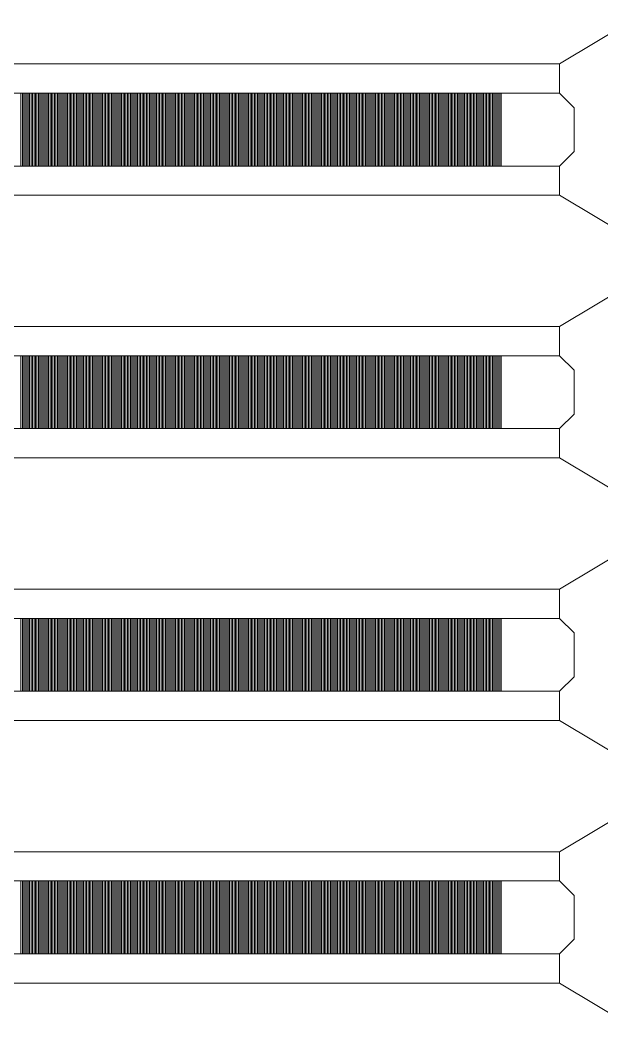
# Model space of a CAD drawing. Extents: x 1000 to 49000, y 2919 to 77300.
# Drawn here: x 34801 to 35199, y 46350 to 47040 of the extents above; entities that cross this region are included whole.
import ezdxf

# ---------------------------------------------------------------- set-up
doc = ezdxf.new("R2010")
doc.units = 13
doc.layers.add('Outer', color=1, linetype='Continuous', lineweight=0, true_color=0xff0000)

msp = doc.modelspace()

# ---------------------------------------------------------------- linework, layer by layer
at = {"layer": 'Outer'}
for points in [[(35220, 47040), (35170, 47010)], [(35170, 46990), (33660, 46990), (33660, 47010), (35170, 47010), (35170, 46990)], [(35170, 47010), (35170, 46990), (35180, 46980), (35180, 46950), (35170, 46940), (35170, 46920), (35220, 46890)], [(34802, 46990), (34801, 46990), (34801, 46940), (34802, 46940), (34802, 46990)], [(34804, 46990), (34803, 46990), (34803, 46940), (34804, 46940), (34804, 46990)], [(34806, 46990), (34805, 46990), (34805, 46940), (34806, 46940), (34806, 46990)], [(34808, 46990), (34807, 46990), (34807, 46940), (34808, 46940), (34808, 46990)], [(34810, 46990), (34809, 46990), (34809, 46940), (34810, 46940), (34810, 46990)], [(34812, 46990), (34811, 46990), (34811, 46940), (34812, 46940), (34812, 46990)], [(34814, 46990), (34813, 46990), (34813, 46940), (34814, 46940), (34814, 46990)], [(34816, 46990), (34815, 46990), (34815, 46940), (34816, 46940), (34816, 46990)], [(34818, 46990), (34817, 46990), (34817, 46940), (34818, 46940), (34818, 46990)], [(34820, 46990), (34819, 46990), (34819, 46940), (34820, 46940), (34820, 46990)], [(34822, 46990), (34821, 46990), (34821, 46940), (34822, 46940), (34822, 46990)], [(34824, 46990), (34823, 46990), (34823, 46940), (34824, 46940), (34824, 46990)], [(34826, 46990), (34825, 46990), (34825, 46940), (34826, 46940), (34826, 46990)], [(34828, 46990), (34827, 46990), (34827, 46940), (34828, 46940), (34828, 46990)], [(34830, 46990), (34829, 46990), (34829, 46940), (34830, 46940), (34830, 46990)], [(34832, 46990), (34831, 46990), (34831, 46940), (34832, 46940), (34832, 46990)], [(34834, 46990), (34833, 46990), (34833, 46940), (34834, 46940), (34834, 46990)], [(34836, 46990), (34835, 46990), (34835, 46940), (34836, 46940), (34836, 46990)], [(34838, 46990), (34837, 46990), (34837, 46940), (34838, 46940), (34838, 46990)], [(34840, 46990), (34839, 46990), (34839, 46940), (34840, 46940), (34840, 46990)], [(34842, 46990), (34841, 46990), (34841, 46940), (34842, 46940), (34842, 46990)], [(34844, 46990), (34843, 46990), (34843, 46940), (34844, 46940), (34844, 46990)], [(34846, 46990), (34845, 46990), (34845, 46940), (34846, 46940), (34846, 46990)], [(34848, 46990), (34847, 46990), (34847, 46940), (34848, 46940), (34848, 46990)], [(34850, 46990), (34849, 46990), (34849, 46940), (34850, 46940), (34850, 46990)], [(34852, 46990), (34851, 46990), (34851, 46940), (34852, 46940), (34852, 46990)], [(34854, 46990), (34853, 46990), (34853, 46940), (34854, 46940), (34854, 46990)], [(34856, 46990), (34855, 46990), (34855, 46940), (34856, 46940), (34856, 46990)], [(34858, 46990), (34857, 46990), (34857, 46940), (34858, 46940), (34858, 46990)], [(34860, 46990), (34859, 46990), (34859, 46940), (34860, 46940), (34860, 46990)], [(34862, 46990), (34861, 46990), (34861, 46940), (34862, 46940), (34862, 46990)], [(34864, 46990), (34863, 46990), (34863, 46940), (34864, 46940), (34864, 46990)], [(34866, 46990), (34865, 46990), (34865, 46940), (34866, 46940), (34866, 46990)], [(34868, 46990), (34867, 46990), (34867, 46940), (34868, 46940), (34868, 46990)], [(34870, 46990), (34869, 46990), (34869, 46940), (34870, 46940), (34870, 46990)], [(34872, 46990), (34871, 46990), (34871, 46940), (34872, 46940), (34872, 46990)], [(34874, 46990), (34873, 46990), (34873, 46940), (34874, 46940), (34874, 46990)], [(34876, 46990), (34875, 46990), (34875, 46940), (34876, 46940), (34876, 46990)], [(34878, 46990), (34877, 46990), (34877, 46940), (34878, 46940), (34878, 46990)], [(34880, 46990), (34879, 46990), (34879, 46940), (34880, 46940), (34880, 46990)], [(34882, 46990), (34881, 46990), (34881, 46940), (34882, 46940), (34882, 46990)], [(34884, 46990), (34883, 46990), (34883, 46940), (34884, 46940), (34884, 46990)], [(34886, 46990), (34885, 46990), (34885, 46940), (34886, 46940), (34886, 46990)], [(34888, 46990), (34887, 46990), (34887, 46940), (34888, 46940), (34888, 46990)], [(34890, 46990), (34889, 46990), (34889, 46940), (34890, 46940), (34890, 46990)], [(34892, 46990), (34891, 46990), (34891, 46940), (34892, 46940), (34892, 46990)], [(34894, 46990), (34893, 46990), (34893, 46940), (34894, 46940), (34894, 46990)], [(34896, 46990), (34895, 46990), (34895, 46940), (34896, 46940), (34896, 46990)], [(34898, 46990), (34897, 46990), (34897, 46940), (34898, 46940), (34898, 46990)], [(34900, 46990), (34899, 46990), (34899, 46940), (34900, 46940), (34900, 46990)], [(34902, 46990), (34901, 46990), (34901, 46940), (34902, 46940), (34902, 46990)], [(34904, 46990), (34903, 46990), (34903, 46940), (34904, 46940), (34904, 46990)], [(34906, 46990), (34905, 46990), (34905, 46940), (34906, 46940), (34906, 46990)], [(34908, 46990), (34907, 46990), (34907, 46940), (34908, 46940), (34908, 46990)], [(34910, 46990), (34909, 46990), (34909, 46940), (34910, 46940), (34910, 46990)], [(34912, 46990), (34911, 46990), (34911, 46940), (34912, 46940), (34912, 46990)], [(34914, 46990), (34913, 46990), (34913, 46940), (34914, 46940), (34914, 46990)], [(34916, 46990), (34915, 46990), (34915, 46940), (34916, 46940), (34916, 46990)], [(34918, 46990), (34917, 46990), (34917, 46940), (34918, 46940), (34918, 46990)], [(34920, 46990), (34919, 46990), (34919, 46940), (34920, 46940), (34920, 46990)], [(34922, 46990), (34921, 46990), (34921, 46940), (34922, 46940), (34922, 46990)], [(34924, 46990), (34923, 46990), (34923, 46940), (34924, 46940), (34924, 46990)], [(34926, 46990), (34925, 46990), (34925, 46940), (34926, 46940), (34926, 46990)], [(34928, 46990), (34927, 46990), (34927, 46940), (34928, 46940), (34928, 46990)], [(34930, 46990), (34929, 46990), (34929, 46940), (34930, 46940), (34930, 46990)], [(34932, 46990), (34931, 46990), (34931, 46940), (34932, 46940), (34932, 46990)], [(34934, 46990), (34933, 46990), (34933, 46940), (34934, 46940), (34934, 46990)], [(34936, 46990), (34935, 46990), (34935, 46940), (34936, 46940), (34936, 46990)], [(34938, 46990), (34937, 46990), (34937, 46940), (34938, 46940), (34938, 46990)], [(34940, 46990), (34939, 46990), (34939, 46940), (34940, 46940), (34940, 46990)], [(34942, 46990), (34941, 46990), (34941, 46940), (34942, 46940), (34942, 46990)], [(34944, 46990), (34943, 46990), (34943, 46940), (34944, 46940), (34944, 46990)], [(34946, 46990), (34945, 46990), (34945, 46940), (34946, 46940), (34946, 46990)], [(34948, 46990), (34947, 46990), (34947, 46940), (34948, 46940), (34948, 46990)], [(34950, 46990), (34949, 46990), (34949, 46940), (34950, 46940), (34950, 46990)], [(34952, 46990), (34951, 46990), (34951, 46940), (34952, 46940), (34952, 46990)], [(34954, 46990), (34953, 46990), (34953, 46940), (34954, 46940), (34954, 46990)], [(34956, 46990), (34955, 46990), (34955, 46940), (34956, 46940), (34956, 46990)], [(34958, 46990), (34957, 46990), (34957, 46940), (34958, 46940), (34958, 46990)], [(34960, 46990), (34959, 46990), (34959, 46940), (34960, 46940), (34960, 46990)], [(34962, 46990), (34961, 46990), (34961, 46940), (34962, 46940), (34962, 46990)], [(34964, 46990), (34963, 46990), (34963, 46940), (34964, 46940), (34964, 46990)], [(34966, 46990), (34965, 46990), (34965, 46940), (34966, 46940), (34966, 46990)], [(34968, 46990), (34967, 46990), (34967, 46940), (34968, 46940), (34968, 46990)], [(34970, 46990), (34969, 46990), (34969, 46940), (34970, 46940), (34970, 46990)], [(34972, 46990), (34971, 46990), (34971, 46940), (34972, 46940), (34972, 46990)], [(34974, 46990), (34973, 46990), (34973, 46940), (34974, 46940), (34974, 46990)], [(34976, 46990), (34975, 46990), (34975, 46940), (34976, 46940), (34976, 46990)], [(34978, 46990), (34977, 46990), (34977, 46940), (34978, 46940), (34978, 46990)], [(34980, 46990), (34979, 46990), (34979, 46940), (34980, 46940), (34980, 46990)], [(34982, 46990), (34981, 46990), (34981, 46940), (34982, 46940), (34982, 46990)], [(34984, 46990), (34983, 46990), (34983, 46940), (34984, 46940), (34984, 46990)], [(34986, 46990), (34985, 46990), (34985, 46940), (34986, 46940), (34986, 46990)], [(34988, 46990), (34987, 46990), (34987, 46940), (34988, 46940), (34988, 46990)], [(34990, 46990), (34989, 46990), (34989, 46940), (34990, 46940), (34990, 46990)], [(34992, 46990), (34991, 46990), (34991, 46940), (34992, 46940), (34992, 46990)], [(34994, 46990), (34993, 46990), (34993, 46940), (34994, 46940), (34994, 46990)], [(34996, 46990), (34995, 46990), (34995, 46940), (34996, 46940), (34996, 46990)], [(34998, 46990), (34997, 46990), (34997, 46940), (34998, 46940), (34998, 46990)], [(35000, 46990), (34999, 46990), (34999, 46940), (35000, 46940), (35000, 46990)], [(35002, 46990), (35001, 46990), (35001, 46940), (35002, 46940), (35002, 46990)], [(35004, 46990), (35003, 46990), (35003, 46940), (35004, 46940), (35004, 46990)], [(35006, 46990), (35005, 46990), (35005, 46940), (35006, 46940), (35006, 46990)], [(35008, 46990), (35007, 46990), (35007, 46940), (35008, 46940), (35008, 46990)], [(35010, 46990), (35009, 46990), (35009, 46940), (35010, 46940), (35010, 46990)], [(35012, 46990), (35011, 46990), (35011, 46940), (35012, 46940), (35012, 46990)], [(35014, 46990), (35013, 46990), (35013, 46940), (35014, 46940), (35014, 46990)], [(35016, 46990), (35015, 46990), (35015, 46940), (35016, 46940), (35016, 46990)], [(35018, 46990), (35017, 46990), (35017, 46940), (35018, 46940), (35018, 46990)], [(35020, 46990), (35019, 46990), (35019, 46940), (35020, 46940), (35020, 46990)], [(35022, 46990), (35021, 46990), (35021, 46940), (35022, 46940), (35022, 46990)], [(35024, 46990), (35023, 46990), (35023, 46940), (35024, 46940), (35024, 46990)], [(35026, 46990), (35025, 46990), (35025, 46940), (35026, 46940), (35026, 46990)], [(35028, 46990), (35027, 46990), (35027, 46940), (35028, 46940), (35028, 46990)], [(35030, 46990), (35029, 46990), (35029, 46940), (35030, 46940), (35030, 46990)], [(35032, 46990), (35031, 46990), (35031, 46940), (35032, 46940), (35032, 46990)], [(35034, 46990), (35033, 46990), (35033, 46940), (35034, 46940), (35034, 46990)], [(35036, 46990), (35035, 46990), (35035, 46940), (35036, 46940), (35036, 46990)], [(35038, 46990), (35037, 46990), (35037, 46940), (35038, 46940), (35038, 46990)], [(35040, 46990), (35039, 46990), (35039, 46940), (35040, 46940), (35040, 46990)], [(35042, 46990), (35041, 46990), (35041, 46940), (35042, 46940), (35042, 46990)], [(35044, 46990), (35043, 46990), (35043, 46940), (35044, 46940), (35044, 46990)], [(35046, 46990), (35045, 46990), (35045, 46940), (35046, 46940), (35046, 46990)], [(35048, 46990), (35047, 46990), (35047, 46940), (35048, 46940), (35048, 46990)], [(35050, 46990), (35049, 46990), (35049, 46940), (35050, 46940), (35050, 46990)], [(35052, 46990), (35051, 46990), (35051, 46940), (35052, 46940), (35052, 46990)], [(35054, 46990), (35053, 46990), (35053, 46940), (35054, 46940), (35054, 46990)], [(35056, 46990), (35055, 46990), (35055, 46940), (35056, 46940), (35056, 46990)], [(35058, 46990), (35057, 46990), (35057, 46940), (35058, 46940), (35058, 46990)], [(35060, 46990), (35059, 46990), (35059, 46940), (35060, 46940), (35060, 46990)], [(35062, 46990), (35061, 46990), (35061, 46940), (35062, 46940), (35062, 46990)], [(35064, 46990), (35063, 46990), (35063, 46940), (35064, 46940), (35064, 46990)], [(35066, 46990), (35065, 46990), (35065, 46940), (35066, 46940), (35066, 46990)], [(35068, 46990), (35067, 46990), (35067, 46940), (35068, 46940), (35068, 46990)], [(35070, 46990), (35069, 46990), (35069, 46940), (35070, 46940), (35070, 46990)], [(35072, 46990), (35071, 46990), (35071, 46940), (35072, 46940), (35072, 46990)], [(35074, 46990), (35073, 46990), (35073, 46940), (35074, 46940), (35074, 46990)], [(35076, 46990), (35075, 46990), (35075, 46940), (35076, 46940), (35076, 46990)], [(35078, 46990), (35077, 46990), (35077, 46940), (35078, 46940), (35078, 46990)], [(35080, 46990), (35079, 46990), (35079, 46940), (35080, 46940), (35080, 46990)], [(35082, 46990), (35081, 46990), (35081, 46940), (35082, 46940), (35082, 46990)], [(35084, 46990), (35083, 46990), (35083, 46940), (35084, 46940), (35084, 46990)], [(35086, 46990), (35085, 46990), (35085, 46940), (35086, 46940), (35086, 46990)], [(35088, 46990), (35087, 46990), (35087, 46940), (35088, 46940), (35088, 46990)], [(35090, 46990), (35089, 46990), (35089, 46940), (35090, 46940), (35090, 46990)], [(35092, 46990), (35091, 46990), (35091, 46940), (35092, 46940), (35092, 46990)], [(35094, 46990), (35093, 46990), (35093, 46940), (35094, 46940), (35094, 46990)], [(35096, 46990), (35095, 46990), (35095, 46940), (35096, 46940), (35096, 46990)], [(35098, 46990), (35097, 46990), (35097, 46940), (35098, 46940), (35098, 46990)], [(35100, 46990), (35099, 46990), (35099, 46940), (35100, 46940), (35100, 46990)], [(35102, 46990), (35101, 46990), (35101, 46940), (35102, 46940), (35102, 46990)], [(35104, 46990), (35103, 46990), (35103, 46940), (35104, 46940), (35104, 46990)], [(35106, 46990), (35105, 46990), (35105, 46940), (35106, 46940), (35106, 46990)], [(35108, 46990), (35107, 46990), (35107, 46940), (35108, 46940), (35108, 46990)], [(35110, 46990), (35109, 46990), (35109, 46940), (35110, 46940), (35110, 46990)], [(35112, 46990), (35111, 46990), (35111, 46940), (35112, 46940), (35112, 46990)], [(35114, 46990), (35113, 46990), (35113, 46940), (35114, 46940), (35114, 46990)], [(35116, 46990), (35115, 46990), (35115, 46940), (35116, 46940), (35116, 46990)], [(35118, 46990), (35117, 46990), (35117, 46940), (35118, 46940), (35118, 46990)], [(35120, 46990), (35119, 46990), (35119, 46940), (35120, 46940), (35120, 46990)], [(35122, 46990), (35121, 46990), (35121, 46940), (35122, 46940), (35122, 46990)], [(35124, 46990), (35123, 46990), (35123, 46940), (35124, 46940), (35124, 46990)], [(35126, 46990), (35125, 46990), (35125, 46940), (35126, 46940), (35126, 46990)], [(35128, 46990), (35127, 46990), (35127, 46940), (35128, 46940), (35128, 46990)], [(35130, 46990), (35129, 46990), (35129, 46940), (35130, 46940), (35130, 46990)], [(35170, 46920), (33660, 46920), (33660, 46940), (35170, 46940), (35170, 46920)], [(35220, 46860), (35170, 46830), (35170, 46810), (35180, 46800), (35180, 46770), (35170, 46760), (35170, 46740), (35220, 46710)], [(35170, 46810), (33660, 46810), (33660, 46830), (35170, 46830), (35170, 46810)], [(34802, 46810), (34801, 46810), (34801, 46760), (34802, 46760), (34802, 46810)], [(34804, 46810), (34803, 46810), (34803, 46760), (34804, 46760), (34804, 46810)], [(34806, 46810), (34805, 46810), (34805, 46760), (34806, 46760), (34806, 46810)], [(34808, 46810), (34807, 46810), (34807, 46760), (34808, 46760), (34808, 46810)], [(34810, 46810), (34809, 46810), (34809, 46760), (34810, 46760), (34810, 46810)], [(34812, 46810), (34811, 46810), (34811, 46760), (34812, 46760), (34812, 46810)], [(34814, 46810), (34813, 46810), (34813, 46760), (34814, 46760), (34814, 46810)], [(34816, 46810), (34815, 46810), (34815, 46760), (34816, 46760), (34816, 46810)], [(34818, 46810), (34817, 46810), (34817, 46760), (34818, 46760), (34818, 46810)], [(34820, 46810), (34819, 46810), (34819, 46760), (34820, 46760), (34820, 46810)], [(34822, 46810), (34821, 46810), (34821, 46760), (34822, 46760), (34822, 46810)], [(34824, 46810), (34823, 46810), (34823, 46760), (34824, 46760), (34824, 46810)], [(34826, 46810), (34825, 46810), (34825, 46760), (34826, 46760), (34826, 46810)], [(34828, 46810), (34827, 46810), (34827, 46760), (34828, 46760), (34828, 46810)], [(34830, 46810), (34829, 46810), (34829, 46760), (34830, 46760), (34830, 46810)], [(34832, 46810), (34831, 46810), (34831, 46760), (34832, 46760), (34832, 46810)], [(34834, 46810), (34833, 46810), (34833, 46760), (34834, 46760), (34834, 46810)], [(34836, 46810), (34835, 46810), (34835, 46760), (34836, 46760), (34836, 46810)], [(34838, 46810), (34837, 46810), (34837, 46760), (34838, 46760), (34838, 46810)], [(34840, 46810), (34839, 46810), (34839, 46760), (34840, 46760), (34840, 46810)], [(34842, 46810), (34841, 46810), (34841, 46760), (34842, 46760), (34842, 46810)], [(34844, 46810), (34843, 46810), (34843, 46760), (34844, 46760), (34844, 46810)], [(34846, 46810), (34845, 46810), (34845, 46760), (34846, 46760), (34846, 46810)], [(34848, 46810), (34847, 46810), (34847, 46760), (34848, 46760), (34848, 46810)], [(34850, 46810), (34849, 46810), (34849, 46760), (34850, 46760), (34850, 46810)], [(34852, 46810), (34851, 46810), (34851, 46760), (34852, 46760), (34852, 46810)], [(34854, 46810), (34853, 46810), (34853, 46760), (34854, 46760), (34854, 46810)], [(34856, 46810), (34855, 46810), (34855, 46760), (34856, 46760), (34856, 46810)], [(34858, 46810), (34857, 46810), (34857, 46760), (34858, 46760), (34858, 46810)], [(34860, 46810), (34859, 46810), (34859, 46760), (34860, 46760), (34860, 46810)], [(34862, 46810), (34861, 46810), (34861, 46760), (34862, 46760), (34862, 46810)], [(34864, 46810), (34863, 46810), (34863, 46760), (34864, 46760), (34864, 46810)], [(34866, 46810), (34865, 46810), (34865, 46760), (34866, 46760), (34866, 46810)], [(34868, 46810), (34867, 46810), (34867, 46760), (34868, 46760), (34868, 46810)], [(34870, 46810), (34869, 46810), (34869, 46760), (34870, 46760), (34870, 46810)], [(34872, 46810), (34871, 46810), (34871, 46760), (34872, 46760), (34872, 46810)], [(34874, 46810), (34873, 46810), (34873, 46760), (34874, 46760), (34874, 46810)], [(34876, 46810), (34875, 46810), (34875, 46760), (34876, 46760), (34876, 46810)], [(34878, 46810), (34877, 46810), (34877, 46760), (34878, 46760), (34878, 46810)], [(34880, 46810), (34879, 46810), (34879, 46760), (34880, 46760), (34880, 46810)], [(34882, 46810), (34881, 46810), (34881, 46760), (34882, 46760), (34882, 46810)], [(34884, 46810), (34883, 46810), (34883, 46760), (34884, 46760), (34884, 46810)], [(34886, 46810), (34885, 46810), (34885, 46760), (34886, 46760), (34886, 46810)], [(34888, 46810), (34887, 46810), (34887, 46760), (34888, 46760), (34888, 46810)], [(34890, 46810), (34889, 46810), (34889, 46760), (34890, 46760), (34890, 46810)], [(34892, 46810), (34891, 46810), (34891, 46760), (34892, 46760), (34892, 46810)], [(34894, 46810), (34893, 46810), (34893, 46760), (34894, 46760), (34894, 46810)], [(34896, 46810), (34895, 46810), (34895, 46760), (34896, 46760), (34896, 46810)], [(34898, 46810), (34897, 46810), (34897, 46760), (34898, 46760), (34898, 46810)], [(34900, 46810), (34899, 46810), (34899, 46760), (34900, 46760), (34900, 46810)], [(34902, 46810), (34901, 46810), (34901, 46760), (34902, 46760), (34902, 46810)], [(34904, 46810), (34903, 46810), (34903, 46760), (34904, 46760), (34904, 46810)], [(34906, 46810), (34905, 46810), (34905, 46760), (34906, 46760), (34906, 46810)], [(34908, 46810), (34907, 46810), (34907, 46760), (34908, 46760), (34908, 46810)], [(34910, 46810), (34909, 46810), (34909, 46760), (34910, 46760), (34910, 46810)], [(34912, 46810), (34911, 46810), (34911, 46760), (34912, 46760), (34912, 46810)], [(34914, 46810), (34913, 46810), (34913, 46760), (34914, 46760), (34914, 46810)], [(34916, 46810), (34915, 46810), (34915, 46760), (34916, 46760), (34916, 46810)], [(34918, 46810), (34917, 46810), (34917, 46760), (34918, 46760), (34918, 46810)], [(34920, 46810), (34919, 46810), (34919, 46760), (34920, 46760), (34920, 46810)], [(34922, 46810), (34921, 46810), (34921, 46760), (34922, 46760), (34922, 46810)], [(34924, 46810), (34923, 46810), (34923, 46760), (34924, 46760), (34924, 46810)], [(34926, 46810), (34925, 46810), (34925, 46760), (34926, 46760), (34926, 46810)], [(34928, 46810), (34927, 46810), (34927, 46760), (34928, 46760), (34928, 46810)], [(34930, 46810), (34929, 46810), (34929, 46760), (34930, 46760), (34930, 46810)], [(34932, 46810), (34931, 46810), (34931, 46760), (34932, 46760), (34932, 46810)], [(34934, 46810), (34933, 46810), (34933, 46760), (34934, 46760), (34934, 46810)], [(34936, 46810), (34935, 46810), (34935, 46760), (34936, 46760), (34936, 46810)], [(34938, 46810), (34937, 46810), (34937, 46760), (34938, 46760), (34938, 46810)], [(34940, 46810), (34939, 46810), (34939, 46760), (34940, 46760), (34940, 46810)], [(34942, 46810), (34941, 46810), (34941, 46760), (34942, 46760), (34942, 46810)], [(34944, 46810), (34943, 46810), (34943, 46760), (34944, 46760), (34944, 46810)], [(34946, 46810), (34945, 46810), (34945, 46760), (34946, 46760), (34946, 46810)], [(34948, 46810), (34947, 46810), (34947, 46760), (34948, 46760), (34948, 46810)], [(34950, 46810), (34949, 46810), (34949, 46760), (34950, 46760), (34950, 46810)], [(34952, 46810), (34951, 46810), (34951, 46760), (34952, 46760), (34952, 46810)], [(34954, 46810), (34953, 46810), (34953, 46760), (34954, 46760), (34954, 46810)], [(34956, 46810), (34955, 46810), (34955, 46760), (34956, 46760), (34956, 46810)], [(34958, 46810), (34957, 46810), (34957, 46760), (34958, 46760), (34958, 46810)], [(34960, 46810), (34959, 46810), (34959, 46760), (34960, 46760), (34960, 46810)], [(34962, 46810), (34961, 46810), (34961, 46760), (34962, 46760), (34962, 46810)], [(34964, 46810), (34963, 46810), (34963, 46760), (34964, 46760), (34964, 46810)], [(34966, 46810), (34965, 46810), (34965, 46760), (34966, 46760), (34966, 46810)], [(34968, 46810), (34967, 46810), (34967, 46760), (34968, 46760), (34968, 46810)], [(34970, 46810), (34969, 46810), (34969, 46760), (34970, 46760), (34970, 46810)], [(34972, 46810), (34971, 46810), (34971, 46760), (34972, 46760), (34972, 46810)], [(34974, 46810), (34973, 46810), (34973, 46760), (34974, 46760), (34974, 46810)], [(34976, 46810), (34975, 46810), (34975, 46760), (34976, 46760), (34976, 46810)], [(34978, 46810), (34977, 46810), (34977, 46760), (34978, 46760), (34978, 46810)], [(34980, 46810), (34979, 46810), (34979, 46760), (34980, 46760), (34980, 46810)], [(34982, 46810), (34981, 46810), (34981, 46760), (34982, 46760), (34982, 46810)], [(34984, 46810), (34983, 46810), (34983, 46760), (34984, 46760), (34984, 46810)], [(34986, 46810), (34985, 46810), (34985, 46760), (34986, 46760), (34986, 46810)], [(34988, 46810), (34987, 46810), (34987, 46760), (34988, 46760), (34988, 46810)], [(34990, 46810), (34989, 46810), (34989, 46760), (34990, 46760), (34990, 46810)], [(34992, 46810), (34991, 46810), (34991, 46760), (34992, 46760), (34992, 46810)], [(34994, 46810), (34993, 46810), (34993, 46760), (34994, 46760), (34994, 46810)], [(34996, 46810), (34995, 46810), (34995, 46760), (34996, 46760), (34996, 46810)], [(34998, 46810), (34997, 46810), (34997, 46760), (34998, 46760), (34998, 46810)], [(35000, 46810), (34999, 46810), (34999, 46760), (35000, 46760), (35000, 46810)], [(35002, 46810), (35001, 46810), (35001, 46760), (35002, 46760), (35002, 46810)], [(35004, 46810), (35003, 46810), (35003, 46760), (35004, 46760), (35004, 46810)], [(35006, 46810), (35005, 46810), (35005, 46760), (35006, 46760), (35006, 46810)], [(35008, 46810), (35007, 46810), (35007, 46760), (35008, 46760), (35008, 46810)], [(35010, 46810), (35009, 46810), (35009, 46760), (35010, 46760), (35010, 46810)], [(35012, 46810), (35011, 46810), (35011, 46760), (35012, 46760), (35012, 46810)], [(35014, 46810), (35013, 46810), (35013, 46760), (35014, 46760), (35014, 46810)], [(35016, 46810), (35015, 46810), (35015, 46760), (35016, 46760), (35016, 46810)], [(35018, 46810), (35017, 46810), (35017, 46760), (35018, 46760), (35018, 46810)], [(35020, 46810), (35019, 46810), (35019, 46760), (35020, 46760), (35020, 46810)], [(35022, 46810), (35021, 46810), (35021, 46760), (35022, 46760), (35022, 46810)], [(35024, 46810), (35023, 46810), (35023, 46760), (35024, 46760), (35024, 46810)], [(35026, 46810), (35025, 46810), (35025, 46760), (35026, 46760), (35026, 46810)], [(35028, 46810), (35027, 46810), (35027, 46760), (35028, 46760), (35028, 46810)], [(35030, 46810), (35029, 46810), (35029, 46760), (35030, 46760), (35030, 46810)], [(35032, 46810), (35031, 46810), (35031, 46760), (35032, 46760), (35032, 46810)], [(35034, 46810), (35033, 46810), (35033, 46760), (35034, 46760), (35034, 46810)], [(35036, 46810), (35035, 46810), (35035, 46760), (35036, 46760), (35036, 46810)], [(35038, 46810), (35037, 46810), (35037, 46760), (35038, 46760), (35038, 46810)], [(35040, 46810), (35039, 46810), (35039, 46760), (35040, 46760), (35040, 46810)], [(35042, 46810), (35041, 46810), (35041, 46760), (35042, 46760), (35042, 46810)], [(35044, 46810), (35043, 46810), (35043, 46760), (35044, 46760), (35044, 46810)], [(35046, 46810), (35045, 46810), (35045, 46760), (35046, 46760), (35046, 46810)], [(35048, 46810), (35047, 46810), (35047, 46760), (35048, 46760), (35048, 46810)], [(35050, 46810), (35049, 46810), (35049, 46760), (35050, 46760), (35050, 46810)], [(35052, 46810), (35051, 46810), (35051, 46760), (35052, 46760), (35052, 46810)], [(35054, 46810), (35053, 46810), (35053, 46760), (35054, 46760), (35054, 46810)], [(35056, 46810), (35055, 46810), (35055, 46760), (35056, 46760), (35056, 46810)], [(35058, 46810), (35057, 46810), (35057, 46760), (35058, 46760), (35058, 46810)], [(35060, 46810), (35059, 46810), (35059, 46760), (35060, 46760), (35060, 46810)], [(35062, 46810), (35061, 46810), (35061, 46760), (35062, 46760), (35062, 46810)], [(35064, 46810), (35063, 46810), (35063, 46760), (35064, 46760), (35064, 46810)], [(35066, 46810), (35065, 46810), (35065, 46760), (35066, 46760), (35066, 46810)], [(35068, 46810), (35067, 46810), (35067, 46760), (35068, 46760), (35068, 46810)], [(35070, 46810), (35069, 46810), (35069, 46760), (35070, 46760), (35070, 46810)], [(35072, 46810), (35071, 46810), (35071, 46760), (35072, 46760), (35072, 46810)], [(35074, 46810), (35073, 46810), (35073, 46760), (35074, 46760), (35074, 46810)], [(35076, 46810), (35075, 46810), (35075, 46760), (35076, 46760), (35076, 46810)], [(35078, 46810), (35077, 46810), (35077, 46760), (35078, 46760), (35078, 46810)], [(35080, 46810), (35079, 46810), (35079, 46760), (35080, 46760), (35080, 46810)], [(35082, 46810), (35081, 46810), (35081, 46760), (35082, 46760), (35082, 46810)], [(35084, 46810), (35083, 46810), (35083, 46760), (35084, 46760), (35084, 46810)], [(35086, 46810), (35085, 46810), (35085, 46760), (35086, 46760), (35086, 46810)], [(35088, 46810), (35087, 46810), (35087, 46760), (35088, 46760), (35088, 46810)], [(35090, 46810), (35089, 46810), (35089, 46760), (35090, 46760), (35090, 46810)], [(35092, 46810), (35091, 46810), (35091, 46760), (35092, 46760), (35092, 46810)], [(35094, 46810), (35093, 46810), (35093, 46760), (35094, 46760), (35094, 46810)], [(35096, 46810), (35095, 46810), (35095, 46760), (35096, 46760), (35096, 46810)], [(35098, 46810), (35097, 46810), (35097, 46760), (35098, 46760), (35098, 46810)], [(35100, 46810), (35099, 46810), (35099, 46760), (35100, 46760), (35100, 46810)], [(35102, 46810), (35101, 46810), (35101, 46760), (35102, 46760), (35102, 46810)], [(35104, 46810), (35103, 46810), (35103, 46760), (35104, 46760), (35104, 46810)], [(35106, 46810), (35105, 46810), (35105, 46760), (35106, 46760), (35106, 46810)], [(35108, 46810), (35107, 46810), (35107, 46760), (35108, 46760), (35108, 46810)], [(35110, 46810), (35109, 46810), (35109, 46760), (35110, 46760), (35110, 46810)], [(35112, 46810), (35111, 46810), (35111, 46760), (35112, 46760), (35112, 46810)], [(35114, 46810), (35113, 46810), (35113, 46760), (35114, 46760), (35114, 46810)], [(35116, 46810), (35115, 46810), (35115, 46760), (35116, 46760), (35116, 46810)], [(35118, 46810), (35117, 46810), (35117, 46760), (35118, 46760), (35118, 46810)], [(35120, 46810), (35119, 46810), (35119, 46760), (35120, 46760), (35120, 46810)], [(35122, 46810), (35121, 46810), (35121, 46760), (35122, 46760), (35122, 46810)], [(35124, 46810), (35123, 46810), (35123, 46760), (35124, 46760), (35124, 46810)], [(35126, 46810), (35125, 46810), (35125, 46760), (35126, 46760), (35126, 46810)], [(35128, 46810), (35127, 46810), (35127, 46760), (35128, 46760), (35128, 46810)], [(35130, 46810), (35129, 46810), (35129, 46760), (35130, 46760), (35130, 46810)], [(35170, 46740), (33660, 46740), (33660, 46760), (35170, 46760), (35170, 46740)], [(35220, 46680), (35170, 46650), (35170, 46630), (35180, 46620), (35180, 46590), (35170, 46580), (35170, 46560), (35220, 46530)], [(35170, 46630), (33660, 46630), (33660, 46650), (35170, 46650), (35170, 46630)], [(34802, 46630), (34801, 46630), (34801, 46580), (34802, 46580), (34802, 46630)], [(34804, 46630), (34803, 46630), (34803, 46580), (34804, 46580), (34804, 46630)], [(34806, 46630), (34805, 46630), (34805, 46580), (34806, 46580), (34806, 46630)], [(34808, 46630), (34807, 46630), (34807, 46580), (34808, 46580), (34808, 46630)], [(34810, 46630), (34809, 46630), (34809, 46580), (34810, 46580), (34810, 46630)], [(34812, 46630), (34811, 46630), (34811, 46580), (34812, 46580), (34812, 46630)], [(34814, 46630), (34813, 46630), (34813, 46580), (34814, 46580), (34814, 46630)], [(34816, 46630), (34815, 46630), (34815, 46580), (34816, 46580), (34816, 46630)], [(34818, 46630), (34817, 46630), (34817, 46580), (34818, 46580), (34818, 46630)], [(34820, 46630), (34819, 46630), (34819, 46580), (34820, 46580), (34820, 46630)], [(34822, 46630), (34821, 46630), (34821, 46580), (34822, 46580), (34822, 46630)], [(34824, 46630), (34823, 46630), (34823, 46580), (34824, 46580), (34824, 46630)], [(34826, 46630), (34825, 46630), (34825, 46580), (34826, 46580), (34826, 46630)], [(34828, 46630), (34827, 46630), (34827, 46580), (34828, 46580), (34828, 46630)], [(34830, 46630), (34829, 46630), (34829, 46580), (34830, 46580), (34830, 46630)], [(34832, 46630), (34831, 46630), (34831, 46580), (34832, 46580), (34832, 46630)], [(34834, 46630), (34833, 46630), (34833, 46580), (34834, 46580), (34834, 46630)], [(34836, 46630), (34835, 46630), (34835, 46580), (34836, 46580), (34836, 46630)], [(34838, 46630), (34837, 46630), (34837, 46580), (34838, 46580), (34838, 46630)], [(34840, 46630), (34839, 46630), (34839, 46580), (34840, 46580), (34840, 46630)], [(34842, 46630), (34841, 46630), (34841, 46580), (34842, 46580), (34842, 46630)], [(34844, 46630), (34843, 46630), (34843, 46580), (34844, 46580), (34844, 46630)], [(34846, 46630), (34845, 46630), (34845, 46580), (34846, 46580), (34846, 46630)], [(34848, 46630), (34847, 46630), (34847, 46580), (34848, 46580), (34848, 46630)], [(34850, 46630), (34849, 46630), (34849, 46580), (34850, 46580), (34850, 46630)], [(34852, 46630), (34851, 46630), (34851, 46580), (34852, 46580), (34852, 46630)], [(34854, 46630), (34853, 46630), (34853, 46580), (34854, 46580), (34854, 46630)], [(34856, 46630), (34855, 46630), (34855, 46580), (34856, 46580), (34856, 46630)], [(34858, 46630), (34857, 46630), (34857, 46580), (34858, 46580), (34858, 46630)], [(34860, 46630), (34859, 46630), (34859, 46580), (34860, 46580), (34860, 46630)], [(34862, 46630), (34861, 46630), (34861, 46580), (34862, 46580), (34862, 46630)], [(34864, 46630), (34863, 46630), (34863, 46580), (34864, 46580), (34864, 46630)], [(34866, 46630), (34865, 46630), (34865, 46580), (34866, 46580), (34866, 46630)], [(34868, 46630), (34867, 46630), (34867, 46580), (34868, 46580), (34868, 46630)], [(34870, 46630), (34869, 46630), (34869, 46580), (34870, 46580), (34870, 46630)], [(34872, 46630), (34871, 46630), (34871, 46580), (34872, 46580), (34872, 46630)], [(34874, 46630), (34873, 46630), (34873, 46580), (34874, 46580), (34874, 46630)], [(34876, 46630), (34875, 46630), (34875, 46580), (34876, 46580), (34876, 46630)], [(34878, 46630), (34877, 46630), (34877, 46580), (34878, 46580), (34878, 46630)], [(34880, 46630), (34879, 46630), (34879, 46580), (34880, 46580), (34880, 46630)], [(34882, 46630), (34881, 46630), (34881, 46580), (34882, 46580), (34882, 46630)], [(34884, 46630), (34883, 46630), (34883, 46580), (34884, 46580), (34884, 46630)], [(34886, 46630), (34885, 46630), (34885, 46580), (34886, 46580), (34886, 46630)], [(34888, 46630), (34887, 46630), (34887, 46580), (34888, 46580), (34888, 46630)], [(34890, 46630), (34889, 46630), (34889, 46580), (34890, 46580), (34890, 46630)], [(34892, 46630), (34891, 46630), (34891, 46580), (34892, 46580), (34892, 46630)], [(34894, 46630), (34893, 46630), (34893, 46580), (34894, 46580), (34894, 46630)], [(34896, 46630), (34895, 46630), (34895, 46580), (34896, 46580), (34896, 46630)], [(34898, 46630), (34897, 46630), (34897, 46580), (34898, 46580), (34898, 46630)], [(34900, 46630), (34899, 46630), (34899, 46580), (34900, 46580), (34900, 46630)], [(34902, 46630), (34901, 46630), (34901, 46580), (34902, 46580), (34902, 46630)], [(34904, 46630), (34903, 46630), (34903, 46580), (34904, 46580), (34904, 46630)], [(34906, 46630), (34905, 46630), (34905, 46580), (34906, 46580), (34906, 46630)], [(34908, 46630), (34907, 46630), (34907, 46580), (34908, 46580), (34908, 46630)], [(34910, 46630), (34909, 46630), (34909, 46580), (34910, 46580), (34910, 46630)], [(34912, 46630), (34911, 46630), (34911, 46580), (34912, 46580), (34912, 46630)], [(34914, 46630), (34913, 46630), (34913, 46580), (34914, 46580), (34914, 46630)], [(34916, 46630), (34915, 46630), (34915, 46580), (34916, 46580), (34916, 46630)], [(34918, 46630), (34917, 46630), (34917, 46580), (34918, 46580), (34918, 46630)], [(34920, 46630), (34919, 46630), (34919, 46580), (34920, 46580), (34920, 46630)], [(34922, 46630), (34921, 46630), (34921, 46580), (34922, 46580), (34922, 46630)], [(34924, 46630), (34923, 46630), (34923, 46580), (34924, 46580), (34924, 46630)], [(34926, 46630), (34925, 46630), (34925, 46580), (34926, 46580), (34926, 46630)], [(34928, 46630), (34927, 46630), (34927, 46580), (34928, 46580), (34928, 46630)], [(34930, 46630), (34929, 46630), (34929, 46580), (34930, 46580), (34930, 46630)], [(34932, 46630), (34931, 46630), (34931, 46580), (34932, 46580), (34932, 46630)], [(34934, 46630), (34933, 46630), (34933, 46580), (34934, 46580), (34934, 46630)], [(34936, 46630), (34935, 46630), (34935, 46580), (34936, 46580), (34936, 46630)], [(34938, 46630), (34937, 46630), (34937, 46580), (34938, 46580), (34938, 46630)], [(34940, 46630), (34939, 46630), (34939, 46580), (34940, 46580), (34940, 46630)], [(34942, 46630), (34941, 46630), (34941, 46580), (34942, 46580), (34942, 46630)], [(34944, 46630), (34943, 46630), (34943, 46580), (34944, 46580), (34944, 46630)], [(34946, 46630), (34945, 46630), (34945, 46580), (34946, 46580), (34946, 46630)], [(34948, 46630), (34947, 46630), (34947, 46580), (34948, 46580), (34948, 46630)], [(34950, 46630), (34949, 46630), (34949, 46580), (34950, 46580), (34950, 46630)], [(34952, 46630), (34951, 46630), (34951, 46580), (34952, 46580), (34952, 46630)], [(34954, 46630), (34953, 46630), (34953, 46580), (34954, 46580), (34954, 46630)], [(34956, 46630), (34955, 46630), (34955, 46580), (34956, 46580), (34956, 46630)], [(34958, 46630), (34957, 46630), (34957, 46580), (34958, 46580), (34958, 46630)], [(34960, 46630), (34959, 46630), (34959, 46580), (34960, 46580), (34960, 46630)], [(34962, 46630), (34961, 46630), (34961, 46580), (34962, 46580), (34962, 46630)], [(34964, 46630), (34963, 46630), (34963, 46580), (34964, 46580), (34964, 46630)], [(34966, 46630), (34965, 46630), (34965, 46580), (34966, 46580), (34966, 46630)], [(34968, 46630), (34967, 46630), (34967, 46580), (34968, 46580), (34968, 46630)], [(34970, 46630), (34969, 46630), (34969, 46580), (34970, 46580), (34970, 46630)], [(34972, 46630), (34971, 46630), (34971, 46580), (34972, 46580), (34972, 46630)], [(34974, 46630), (34973, 46630), (34973, 46580), (34974, 46580), (34974, 46630)], [(34976, 46630), (34975, 46630), (34975, 46580), (34976, 46580), (34976, 46630)], [(34978, 46630), (34977, 46630), (34977, 46580), (34978, 46580), (34978, 46630)], [(34980, 46630), (34979, 46630), (34979, 46580), (34980, 46580), (34980, 46630)], [(34982, 46630), (34981, 46630), (34981, 46580), (34982, 46580), (34982, 46630)], [(34984, 46630), (34983, 46630), (34983, 46580), (34984, 46580), (34984, 46630)], [(34986, 46630), (34985, 46630), (34985, 46580), (34986, 46580), (34986, 46630)], [(34988, 46630), (34987, 46630), (34987, 46580), (34988, 46580), (34988, 46630)], [(34990, 46630), (34989, 46630), (34989, 46580), (34990, 46580), (34990, 46630)], [(34992, 46630), (34991, 46630), (34991, 46580), (34992, 46580), (34992, 46630)], [(34994, 46630), (34993, 46630), (34993, 46580), (34994, 46580), (34994, 46630)], [(34996, 46630), (34995, 46630), (34995, 46580), (34996, 46580), (34996, 46630)], [(34998, 46630), (34997, 46630), (34997, 46580), (34998, 46580), (34998, 46630)], [(35000, 46630), (34999, 46630), (34999, 46580), (35000, 46580), (35000, 46630)], [(35002, 46630), (35001, 46630), (35001, 46580), (35002, 46580), (35002, 46630)], [(35004, 46630), (35003, 46630), (35003, 46580), (35004, 46580), (35004, 46630)], [(35006, 46630), (35005, 46630), (35005, 46580), (35006, 46580), (35006, 46630)], [(35008, 46630), (35007, 46630), (35007, 46580), (35008, 46580), (35008, 46630)], [(35010, 46630), (35009, 46630), (35009, 46580), (35010, 46580), (35010, 46630)], [(35012, 46630), (35011, 46630), (35011, 46580), (35012, 46580), (35012, 46630)], [(35014, 46630), (35013, 46630), (35013, 46580), (35014, 46580), (35014, 46630)], [(35016, 46630), (35015, 46630), (35015, 46580), (35016, 46580), (35016, 46630)], [(35018, 46630), (35017, 46630), (35017, 46580), (35018, 46580), (35018, 46630)], [(35020, 46630), (35019, 46630), (35019, 46580), (35020, 46580), (35020, 46630)], [(35022, 46630), (35021, 46630), (35021, 46580), (35022, 46580), (35022, 46630)], [(35024, 46630), (35023, 46630), (35023, 46580), (35024, 46580), (35024, 46630)], [(35026, 46630), (35025, 46630), (35025, 46580), (35026, 46580), (35026, 46630)], [(35028, 46630), (35027, 46630), (35027, 46580), (35028, 46580), (35028, 46630)], [(35030, 46630), (35029, 46630), (35029, 46580), (35030, 46580), (35030, 46630)], [(35032, 46630), (35031, 46630), (35031, 46580), (35032, 46580), (35032, 46630)], [(35034, 46630), (35033, 46630), (35033, 46580), (35034, 46580), (35034, 46630)], [(35036, 46630), (35035, 46630), (35035, 46580), (35036, 46580), (35036, 46630)], [(35038, 46630), (35037, 46630), (35037, 46580), (35038, 46580), (35038, 46630)], [(35040, 46630), (35039, 46630), (35039, 46580), (35040, 46580), (35040, 46630)], [(35042, 46630), (35041, 46630), (35041, 46580), (35042, 46580), (35042, 46630)], [(35044, 46630), (35043, 46630), (35043, 46580), (35044, 46580), (35044, 46630)], [(35046, 46630), (35045, 46630), (35045, 46580), (35046, 46580), (35046, 46630)], [(35048, 46630), (35047, 46630), (35047, 46580), (35048, 46580), (35048, 46630)], [(35050, 46630), (35049, 46630), (35049, 46580), (35050, 46580), (35050, 46630)], [(35052, 46630), (35051, 46630), (35051, 46580), (35052, 46580), (35052, 46630)], [(35054, 46630), (35053, 46630), (35053, 46580), (35054, 46580), (35054, 46630)], [(35056, 46630), (35055, 46630), (35055, 46580), (35056, 46580), (35056, 46630)], [(35058, 46630), (35057, 46630), (35057, 46580), (35058, 46580), (35058, 46630)], [(35060, 46630), (35059, 46630), (35059, 46580), (35060, 46580), (35060, 46630)], [(35062, 46630), (35061, 46630), (35061, 46580), (35062, 46580), (35062, 46630)], [(35064, 46630), (35063, 46630), (35063, 46580), (35064, 46580), (35064, 46630)], [(35066, 46630), (35065, 46630), (35065, 46580), (35066, 46580), (35066, 46630)], [(35068, 46630), (35067, 46630), (35067, 46580), (35068, 46580), (35068, 46630)], [(35070, 46630), (35069, 46630), (35069, 46580), (35070, 46580), (35070, 46630)], [(35072, 46630), (35071, 46630), (35071, 46580), (35072, 46580), (35072, 46630)], [(35074, 46630), (35073, 46630), (35073, 46580), (35074, 46580), (35074, 46630)], [(35076, 46630), (35075, 46630), (35075, 46580), (35076, 46580), (35076, 46630)], [(35078, 46630), (35077, 46630), (35077, 46580), (35078, 46580), (35078, 46630)], [(35080, 46630), (35079, 46630), (35079, 46580), (35080, 46580), (35080, 46630)], [(35082, 46630), (35081, 46630), (35081, 46580), (35082, 46580), (35082, 46630)], [(35084, 46630), (35083, 46630), (35083, 46580), (35084, 46580), (35084, 46630)], [(35086, 46630), (35085, 46630), (35085, 46580), (35086, 46580), (35086, 46630)], [(35088, 46630), (35087, 46630), (35087, 46580), (35088, 46580), (35088, 46630)], [(35090, 46630), (35089, 46630), (35089, 46580), (35090, 46580), (35090, 46630)], [(35092, 46630), (35091, 46630), (35091, 46580), (35092, 46580), (35092, 46630)], [(35094, 46630), (35093, 46630), (35093, 46580), (35094, 46580), (35094, 46630)], [(35096, 46630), (35095, 46630), (35095, 46580), (35096, 46580), (35096, 46630)], [(35098, 46630), (35097, 46630), (35097, 46580), (35098, 46580), (35098, 46630)], [(35100, 46630), (35099, 46630), (35099, 46580), (35100, 46580), (35100, 46630)], [(35102, 46630), (35101, 46630), (35101, 46580), (35102, 46580), (35102, 46630)], [(35104, 46630), (35103, 46630), (35103, 46580), (35104, 46580), (35104, 46630)], [(35106, 46630), (35105, 46630), (35105, 46580), (35106, 46580), (35106, 46630)], [(35108, 46630), (35107, 46630), (35107, 46580), (35108, 46580), (35108, 46630)], [(35110, 46630), (35109, 46630), (35109, 46580), (35110, 46580), (35110, 46630)], [(35112, 46630), (35111, 46630), (35111, 46580), (35112, 46580), (35112, 46630)], [(35114, 46630), (35113, 46630), (35113, 46580), (35114, 46580), (35114, 46630)], [(35116, 46630), (35115, 46630), (35115, 46580), (35116, 46580), (35116, 46630)], [(35118, 46630), (35117, 46630), (35117, 46580), (35118, 46580), (35118, 46630)], [(35120, 46630), (35119, 46630), (35119, 46580), (35120, 46580), (35120, 46630)], [(35122, 46630), (35121, 46630), (35121, 46580), (35122, 46580), (35122, 46630)], [(35124, 46630), (35123, 46630), (35123, 46580), (35124, 46580), (35124, 46630)], [(35126, 46630), (35125, 46630), (35125, 46580), (35126, 46580), (35126, 46630)], [(35128, 46630), (35127, 46630), (35127, 46580), (35128, 46580), (35128, 46630)], [(35130, 46630), (35129, 46630), (35129, 46580), (35130, 46580), (35130, 46630)], [(35170, 46560), (33660, 46560), (33660, 46580), (35170, 46580), (35170, 46560)], [(35220, 46500), (35170, 46470), (35170, 46450), (35180, 46440), (35180, 46410), (35170, 46400), (35170, 46380), (35220, 46350)], [(35170, 46450), (33660, 46450), (33660, 46470), (35170, 46470), (35170, 46450)], [(34802, 46450), (34801, 46450), (34801, 46400), (34802, 46400), (34802, 46450)], [(34804, 46450), (34803, 46450), (34803, 46400), (34804, 46400), (34804, 46450)], [(34806, 46450), (34805, 46450), (34805, 46400), (34806, 46400), (34806, 46450)], [(34808, 46450), (34807, 46450), (34807, 46400), (34808, 46400), (34808, 46450)], [(34810, 46450), (34809, 46450), (34809, 46400), (34810, 46400), (34810, 46450)], [(34812, 46450), (34811, 46450), (34811, 46400), (34812, 46400), (34812, 46450)], [(34814, 46450), (34813, 46450), (34813, 46400), (34814, 46400), (34814, 46450)], [(34816, 46450), (34815, 46450), (34815, 46400), (34816, 46400), (34816, 46450)], [(34818, 46450), (34817, 46450), (34817, 46400), (34818, 46400), (34818, 46450)], [(34820, 46450), (34819, 46450), (34819, 46400), (34820, 46400), (34820, 46450)], [(34822, 46450), (34821, 46450), (34821, 46400), (34822, 46400), (34822, 46450)], [(34824, 46450), (34823, 46450), (34823, 46400), (34824, 46400), (34824, 46450)], [(34826, 46450), (34825, 46450), (34825, 46400), (34826, 46400), (34826, 46450)], [(34828, 46450), (34827, 46450), (34827, 46400), (34828, 46400), (34828, 46450)], [(34830, 46450), (34829, 46450), (34829, 46400), (34830, 46400), (34830, 46450)], [(34832, 46450), (34831, 46450), (34831, 46400), (34832, 46400), (34832, 46450)], [(34834, 46450), (34833, 46450), (34833, 46400), (34834, 46400), (34834, 46450)], [(34836, 46450), (34835, 46450), (34835, 46400), (34836, 46400), (34836, 46450)], [(34838, 46450), (34837, 46450), (34837, 46400), (34838, 46400), (34838, 46450)], [(34840, 46450), (34839, 46450), (34839, 46400), (34840, 46400), (34840, 46450)], [(34842, 46450), (34841, 46450), (34841, 46400), (34842, 46400), (34842, 46450)], [(34844, 46450), (34843, 46450), (34843, 46400), (34844, 46400), (34844, 46450)], [(34846, 46450), (34845, 46450), (34845, 46400), (34846, 46400), (34846, 46450)], [(34848, 46450), (34847, 46450), (34847, 46400), (34848, 46400), (34848, 46450)], [(34850, 46450), (34849, 46450), (34849, 46400), (34850, 46400), (34850, 46450)], [(34852, 46450), (34851, 46450), (34851, 46400), (34852, 46400), (34852, 46450)], [(34854, 46450), (34853, 46450), (34853, 46400), (34854, 46400), (34854, 46450)], [(34856, 46450), (34855, 46450), (34855, 46400), (34856, 46400), (34856, 46450)], [(34858, 46450), (34857, 46450), (34857, 46400), (34858, 46400), (34858, 46450)], [(34860, 46450), (34859, 46450), (34859, 46400), (34860, 46400), (34860, 46450)], [(34862, 46450), (34861, 46450), (34861, 46400), (34862, 46400), (34862, 46450)], [(34864, 46450), (34863, 46450), (34863, 46400), (34864, 46400), (34864, 46450)], [(34866, 46450), (34865, 46450), (34865, 46400), (34866, 46400), (34866, 46450)], [(34868, 46450), (34867, 46450), (34867, 46400), (34868, 46400), (34868, 46450)], [(34870, 46450), (34869, 46450), (34869, 46400), (34870, 46400), (34870, 46450)], [(34872, 46450), (34871, 46450), (34871, 46400), (34872, 46400), (34872, 46450)], [(34874, 46450), (34873, 46450), (34873, 46400), (34874, 46400), (34874, 46450)], [(34876, 46450), (34875, 46450), (34875, 46400), (34876, 46400), (34876, 46450)], [(34878, 46450), (34877, 46450), (34877, 46400), (34878, 46400), (34878, 46450)], [(34880, 46450), (34879, 46450), (34879, 46400), (34880, 46400), (34880, 46450)], [(34882, 46450), (34881, 46450), (34881, 46400), (34882, 46400), (34882, 46450)], [(34884, 46450), (34883, 46450), (34883, 46400), (34884, 46400), (34884, 46450)], [(34886, 46450), (34885, 46450), (34885, 46400), (34886, 46400), (34886, 46450)], [(34888, 46450), (34887, 46450), (34887, 46400), (34888, 46400), (34888, 46450)], [(34890, 46450), (34889, 46450), (34889, 46400), (34890, 46400), (34890, 46450)], [(34892, 46450), (34891, 46450), (34891, 46400), (34892, 46400), (34892, 46450)], [(34894, 46450), (34893, 46450), (34893, 46400), (34894, 46400), (34894, 46450)], [(34896, 46450), (34895, 46450), (34895, 46400), (34896, 46400), (34896, 46450)], [(34898, 46450), (34897, 46450), (34897, 46400), (34898, 46400), (34898, 46450)], [(34900, 46450), (34899, 46450), (34899, 46400), (34900, 46400), (34900, 46450)], [(34902, 46450), (34901, 46450), (34901, 46400), (34902, 46400), (34902, 46450)], [(34904, 46450), (34903, 46450), (34903, 46400), (34904, 46400), (34904, 46450)], [(34906, 46450), (34905, 46450), (34905, 46400), (34906, 46400), (34906, 46450)], [(34908, 46450), (34907, 46450), (34907, 46400), (34908, 46400), (34908, 46450)], [(34910, 46450), (34909, 46450), (34909, 46400), (34910, 46400), (34910, 46450)], [(34912, 46450), (34911, 46450), (34911, 46400), (34912, 46400), (34912, 46450)], [(34914, 46450), (34913, 46450), (34913, 46400), (34914, 46400), (34914, 46450)], [(34916, 46450), (34915, 46450), (34915, 46400), (34916, 46400), (34916, 46450)], [(34918, 46450), (34917, 46450), (34917, 46400), (34918, 46400), (34918, 46450)], [(34920, 46450), (34919, 46450), (34919, 46400), (34920, 46400), (34920, 46450)], [(34922, 46450), (34921, 46450), (34921, 46400), (34922, 46400), (34922, 46450)], [(34924, 46450), (34923, 46450), (34923, 46400), (34924, 46400), (34924, 46450)], [(34926, 46450), (34925, 46450), (34925, 46400), (34926, 46400), (34926, 46450)], [(34928, 46450), (34927, 46450), (34927, 46400), (34928, 46400), (34928, 46450)], [(34930, 46450), (34929, 46450), (34929, 46400), (34930, 46400), (34930, 46450)], [(34932, 46450), (34931, 46450), (34931, 46400), (34932, 46400), (34932, 46450)], [(34934, 46450), (34933, 46450), (34933, 46400), (34934, 46400), (34934, 46450)], [(34936, 46450), (34935, 46450), (34935, 46400), (34936, 46400), (34936, 46450)], [(34938, 46450), (34937, 46450), (34937, 46400), (34938, 46400), (34938, 46450)], [(34940, 46450), (34939, 46450), (34939, 46400), (34940, 46400), (34940, 46450)], [(34942, 46450), (34941, 46450), (34941, 46400), (34942, 46400), (34942, 46450)], [(34944, 46450), (34943, 46450), (34943, 46400), (34944, 46400), (34944, 46450)], [(34946, 46450), (34945, 46450), (34945, 46400), (34946, 46400), (34946, 46450)], [(34948, 46450), (34947, 46450), (34947, 46400), (34948, 46400), (34948, 46450)], [(34950, 46450), (34949, 46450), (34949, 46400), (34950, 46400), (34950, 46450)], [(34952, 46450), (34951, 46450), (34951, 46400), (34952, 46400), (34952, 46450)], [(34954, 46450), (34953, 46450), (34953, 46400), (34954, 46400), (34954, 46450)], [(34956, 46450), (34955, 46450), (34955, 46400), (34956, 46400), (34956, 46450)], [(34958, 46450), (34957, 46450), (34957, 46400), (34958, 46400), (34958, 46450)], [(34960, 46450), (34959, 46450), (34959, 46400), (34960, 46400), (34960, 46450)], [(34962, 46450), (34961, 46450), (34961, 46400), (34962, 46400), (34962, 46450)], [(34964, 46450), (34963, 46450), (34963, 46400), (34964, 46400), (34964, 46450)], [(34966, 46450), (34965, 46450), (34965, 46400), (34966, 46400), (34966, 46450)], [(34968, 46450), (34967, 46450), (34967, 46400), (34968, 46400), (34968, 46450)], [(34970, 46450), (34969, 46450), (34969, 46400), (34970, 46400), (34970, 46450)], [(34972, 46450), (34971, 46450), (34971, 46400), (34972, 46400), (34972, 46450)], [(34974, 46450), (34973, 46450), (34973, 46400), (34974, 46400), (34974, 46450)], [(34976, 46450), (34975, 46450), (34975, 46400), (34976, 46400), (34976, 46450)], [(34978, 46450), (34977, 46450), (34977, 46400), (34978, 46400), (34978, 46450)], [(34980, 46450), (34979, 46450), (34979, 46400), (34980, 46400), (34980, 46450)], [(34982, 46450), (34981, 46450), (34981, 46400), (34982, 46400), (34982, 46450)], [(34984, 46450), (34983, 46450), (34983, 46400), (34984, 46400), (34984, 46450)], [(34986, 46450), (34985, 46450), (34985, 46400), (34986, 46400), (34986, 46450)], [(34988, 46450), (34987, 46450), (34987, 46400), (34988, 46400), (34988, 46450)], [(34990, 46450), (34989, 46450), (34989, 46400), (34990, 46400), (34990, 46450)], [(34992, 46450), (34991, 46450), (34991, 46400), (34992, 46400), (34992, 46450)], [(34994, 46450), (34993, 46450), (34993, 46400), (34994, 46400), (34994, 46450)], [(34996, 46450), (34995, 46450), (34995, 46400), (34996, 46400), (34996, 46450)], [(34998, 46450), (34997, 46450), (34997, 46400), (34998, 46400), (34998, 46450)], [(35000, 46450), (34999, 46450), (34999, 46400), (35000, 46400), (35000, 46450)], [(35002, 46450), (35001, 46450), (35001, 46400), (35002, 46400), (35002, 46450)], [(35004, 46450), (35003, 46450), (35003, 46400), (35004, 46400), (35004, 46450)], [(35006, 46450), (35005, 46450), (35005, 46400), (35006, 46400), (35006, 46450)], [(35008, 46450), (35007, 46450), (35007, 46400), (35008, 46400), (35008, 46450)], [(35010, 46450), (35009, 46450), (35009, 46400), (35010, 46400), (35010, 46450)], [(35012, 46450), (35011, 46450), (35011, 46400), (35012, 46400), (35012, 46450)], [(35014, 46450), (35013, 46450), (35013, 46400), (35014, 46400), (35014, 46450)], [(35016, 46450), (35015, 46450), (35015, 46400), (35016, 46400), (35016, 46450)], [(35018, 46450), (35017, 46450), (35017, 46400), (35018, 46400), (35018, 46450)], [(35020, 46450), (35019, 46450), (35019, 46400), (35020, 46400), (35020, 46450)], [(35022, 46450), (35021, 46450), (35021, 46400), (35022, 46400), (35022, 46450)], [(35024, 46450), (35023, 46450), (35023, 46400), (35024, 46400), (35024, 46450)], [(35026, 46450), (35025, 46450), (35025, 46400), (35026, 46400), (35026, 46450)], [(35028, 46450), (35027, 46450), (35027, 46400), (35028, 46400), (35028, 46450)], [(35030, 46450), (35029, 46450), (35029, 46400), (35030, 46400), (35030, 46450)], [(35032, 46450), (35031, 46450), (35031, 46400), (35032, 46400), (35032, 46450)], [(35034, 46450), (35033, 46450), (35033, 46400), (35034, 46400), (35034, 46450)], [(35036, 46450), (35035, 46450), (35035, 46400), (35036, 46400), (35036, 46450)], [(35038, 46450), (35037, 46450), (35037, 46400), (35038, 46400), (35038, 46450)], [(35040, 46450), (35039, 46450), (35039, 46400), (35040, 46400), (35040, 46450)], [(35042, 46450), (35041, 46450), (35041, 46400), (35042, 46400), (35042, 46450)], [(35044, 46450), (35043, 46450), (35043, 46400), (35044, 46400), (35044, 46450)], [(35046, 46450), (35045, 46450), (35045, 46400), (35046, 46400), (35046, 46450)], [(35048, 46450), (35047, 46450), (35047, 46400), (35048, 46400), (35048, 46450)], [(35050, 46450), (35049, 46450), (35049, 46400), (35050, 46400), (35050, 46450)], [(35052, 46450), (35051, 46450), (35051, 46400), (35052, 46400), (35052, 46450)], [(35054, 46450), (35053, 46450), (35053, 46400), (35054, 46400), (35054, 46450)], [(35056, 46450), (35055, 46450), (35055, 46400), (35056, 46400), (35056, 46450)], [(35058, 46450), (35057, 46450), (35057, 46400), (35058, 46400), (35058, 46450)], [(35060, 46450), (35059, 46450), (35059, 46400), (35060, 46400), (35060, 46450)], [(35062, 46450), (35061, 46450), (35061, 46400), (35062, 46400), (35062, 46450)], [(35064, 46450), (35063, 46450), (35063, 46400), (35064, 46400), (35064, 46450)], [(35066, 46450), (35065, 46450), (35065, 46400), (35066, 46400), (35066, 46450)], [(35068, 46450), (35067, 46450), (35067, 46400), (35068, 46400), (35068, 46450)], [(35070, 46450), (35069, 46450), (35069, 46400), (35070, 46400), (35070, 46450)], [(35072, 46450), (35071, 46450), (35071, 46400), (35072, 46400), (35072, 46450)], [(35074, 46450), (35073, 46450), (35073, 46400), (35074, 46400), (35074, 46450)], [(35076, 46450), (35075, 46450), (35075, 46400), (35076, 46400), (35076, 46450)], [(35078, 46450), (35077, 46450), (35077, 46400), (35078, 46400), (35078, 46450)], [(35080, 46450), (35079, 46450), (35079, 46400), (35080, 46400), (35080, 46450)], [(35082, 46450), (35081, 46450), (35081, 46400), (35082, 46400), (35082, 46450)], [(35084, 46450), (35083, 46450), (35083, 46400), (35084, 46400), (35084, 46450)], [(35086, 46450), (35085, 46450), (35085, 46400), (35086, 46400), (35086, 46450)], [(35088, 46450), (35087, 46450), (35087, 46400), (35088, 46400), (35088, 46450)], [(35090, 46450), (35089, 46450), (35089, 46400), (35090, 46400), (35090, 46450)], [(35092, 46450), (35091, 46450), (35091, 46400), (35092, 46400), (35092, 46450)], [(35094, 46450), (35093, 46450), (35093, 46400), (35094, 46400), (35094, 46450)], [(35096, 46450), (35095, 46450), (35095, 46400), (35096, 46400), (35096, 46450)], [(35098, 46450), (35097, 46450), (35097, 46400), (35098, 46400), (35098, 46450)], [(35100, 46450), (35099, 46450), (35099, 46400), (35100, 46400), (35100, 46450)], [(35102, 46450), (35101, 46450), (35101, 46400), (35102, 46400), (35102, 46450)], [(35104, 46450), (35103, 46450), (35103, 46400), (35104, 46400), (35104, 46450)], [(35106, 46450), (35105, 46450), (35105, 46400), (35106, 46400), (35106, 46450)], [(35108, 46450), (35107, 46450), (35107, 46400), (35108, 46400), (35108, 46450)], [(35110, 46450), (35109, 46450), (35109, 46400), (35110, 46400), (35110, 46450)], [(35112, 46450), (35111, 46450), (35111, 46400), (35112, 46400), (35112, 46450)], [(35114, 46450), (35113, 46450), (35113, 46400), (35114, 46400), (35114, 46450)], [(35116, 46450), (35115, 46450), (35115, 46400), (35116, 46400), (35116, 46450)], [(35118, 46450), (35117, 46450), (35117, 46400), (35118, 46400), (35118, 46450)], [(35120, 46450), (35119, 46450), (35119, 46400), (35120, 46400), (35120, 46450)], [(35122, 46450), (35121, 46450), (35121, 46400), (35122, 46400), (35122, 46450)], [(35124, 46450), (35123, 46450), (35123, 46400), (35124, 46400), (35124, 46450)], [(35126, 46450), (35125, 46450), (35125, 46400), (35126, 46400), (35126, 46450)], [(35128, 46450), (35127, 46450), (35127, 46400), (35128, 46400), (35128, 46450)], [(35130, 46450), (35129, 46450), (35129, 46400), (35130, 46400), (35130, 46450)], [(35170, 46380), (33660, 46380), (33660, 46400), (35170, 46400), (35170, 46380)]]:
    msp.add_lwpolyline(points, dxfattribs=at)

doc.saveas('drawing.dxf')
